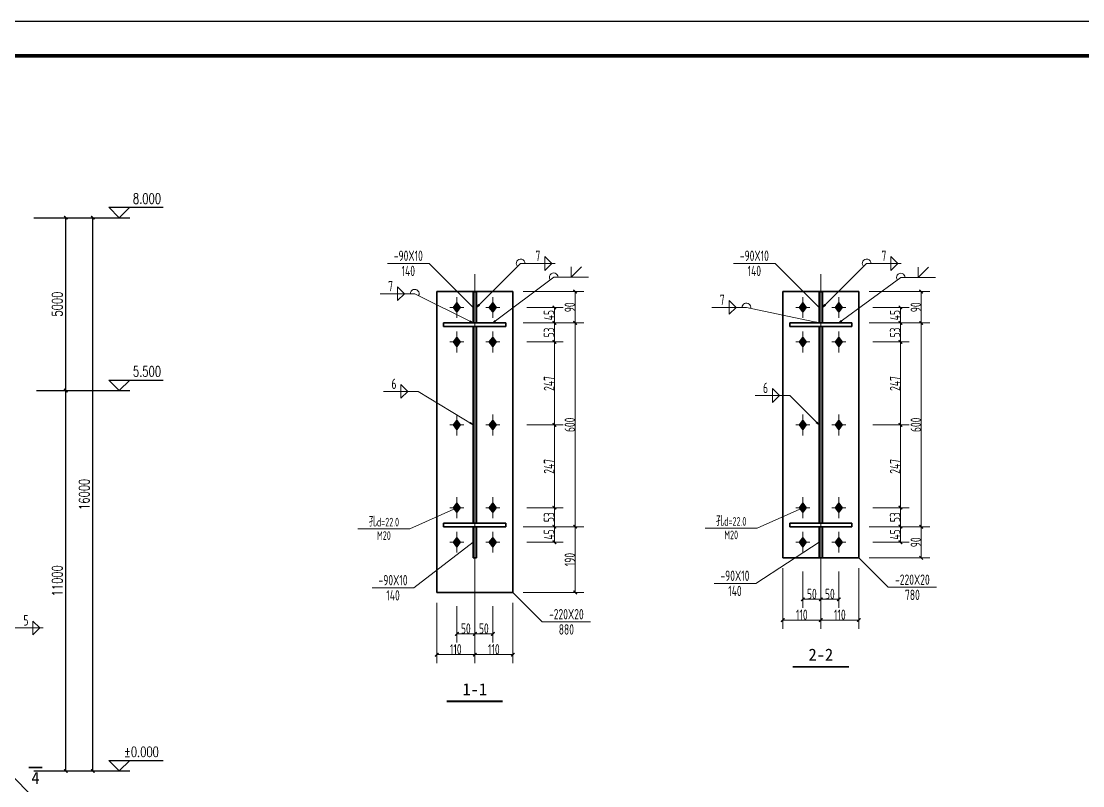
# Model space of a CAD drawing. Header units: millimetres. Extents: x 4533265 to 4958735, y 18976699 to 19555898.
# Drawn here: x 4616236 to 4646914, y 19042289 to 19064398 of the extents above; entities that cross this region are included whole.
import ezdxf
from ezdxf.enums import TextEntityAlignment as Align

# ---------------------------------------------------------------- set-up
doc = ezdxf.new("R2010")
doc.units = ezdxf.units.MM
doc.header["$LTSCALE"] = 1000
doc.header["$MEASUREMENT"] = 0
doc.linetypes.add('线型6', pattern=[8.75, 5, -1.25, 1.25, -1.25])
doc.layers.get('Defpoints').update_dxf_attribs({"color": 1})
for name, color, linetype, lineweight in [('10', 7, 'Continuous', 35), ('20', 2, 'Continuous', 35), ('尺寸标注', 9, 'Continuous', 18), ('焊缝标注', 9, 'Continuous', 18), ('螺栓孔标注', 9, 'Continuous', 18), ('钢板标注', 9, 'Continuous', 18)]:
    doc.layers.add(name, color=color, linetype=linetype, lineweight=lineweight)
for name, color, linetype in [('3T_WOOD', 21, 'Continuous'), ('DIM_ELEV', 3, 'Continuous'), ('PUB_DIM', 161, 'Continuous'), ('PUB_TEXT', 7, 'Continuous'), ('TK', 4, 'Continuous')]:
    doc.layers.add(name, color=color, linetype=linetype)
doc.styles.add('_TCH_DIM', font='SIMPLEX', dxfattribs={"bigfont": 'GBCBIG'})
doc.styles.add('_TCH_DIM_T3', font='SIMPLEX', dxfattribs={"width": 0.705882, "bigfont": 'GBCBIG'})
doc.styles.add('FromPkpm', font='Pkpmeng', dxfattribs={"width": 0.7, "bigfont": 'hztxt'})
doc.styles.add('PkpmHz', font='Pkpmeng', dxfattribs={"width": 0.7, "bigfont": 'hztxt'})
doc.styles.add('图框', font='')
doc.styles.get('图框').set_extended_font_data('SimSun')
doc.dimstyles.new('_TCH_ARCH&&100', dxfattribs={"dimtxt": 297.5, "dimasz": 100, "dimexe": 250, "dimexo": 300, "dimgap": 100, "dimtad": 1, "dimdec": 0, "dimzin": 0, "dimdsep": 46, "dimtxsty": '_TCH_DIM_T3', "dimblk": 'ARCHTICK', "dimcen": 0.09, "dimclrt": 7, "dimazin": 2, "dimtfac": 1, "dimtdec": 0, "dimtix": 1, "dimtmove": 2, "dimatfit": 3, "dimfxl": 0, "dimtolj": 1, "dimtzin": 0, "dimarcsym": 0})

# ---------------------------------------------------------------- blocks, each defined once
blk = doc.blocks.new('_ArchTick')
at = {"color": 0, "linetype": 'ByBlock', "const_width": 0.4}
blk.add_lwpolyline([(-0.5, -0.5), (0.5, 0.5)], dxfattribs=at)
blk = doc.blocks.new('GeYuanFrame_57750433', base_point=(20.09, 4.53))
at = {"layer": 'TK'}
blk.add_lwpolyline([(20.09, 4.53), (20.09, 598.53), (861.09, 598.53), (861.09, 4.53)], close=True, dxfattribs=at)
at = {"layer": 'TK', "const_width": 1}
blk.add_lwpolyline([(45.09, 588.53), (851.09, 588.53), (851.09, 14.53), (45.09, 14.53)], close=True, dxfattribs=at)
blk = doc.blocks.new('*D824')
at = {"layer": 'Defpoints', "color": 0}
for p in [(4616374, 19058717), (4617526, 19058717), (4616374, 19053717)]:
    blk.add_point(p, dxfattribs=at)
at = {"layer": 'PUB_DIM', "color": 0, "lineweight": -2}
for p, q in [((4616674, 19058717), (4617776, 19058717)), ((4617526, 19053717), (4617526, 19058717)), ((4616674, 19053717), (4617776, 19053717))]:
    blk.add_line(p, q, dxfattribs=at)
at = {"layer": 'PUB_DIM', "color": 0, "lineweight": -2, "xscale": 100, "yscale": 100, "zscale": 100}
for p, rotation in [((4617526, 19058717), 90), ((4617526, 19053717), 270)]:
    blk.add_blockref('_ArchTick', p, dxfattribs=dict(at, rotation=rotation))
at = {"layer": 'PUB_DIM', "color": 7, "insert": (4617277, 19056217), "char_height": 297.5, "attachment_point": 5, "rotation": 90, "style": '_TCH_DIM_T3'}
blk.add_mtext('\\A1;5000', dxfattribs=at)
blk = doc.blocks.new('*D825')
at = {"layer": 'Defpoints', "color": 0}
for p in [(4616374, 19053717), (4617526, 19053717), (4616374, 19042717)]:
    blk.add_point(p, dxfattribs=at)
at = {"layer": 'PUB_DIM', "color": 0, "lineweight": -2}
for p, q in [((4616674, 19053717), (4617776, 19053717)), ((4617526, 19042717), (4617526, 19053717)), ((4616674, 19042717), (4617776, 19042717))]:
    blk.add_line(p, q, dxfattribs=at)
at = {"layer": 'PUB_DIM', "color": 0, "lineweight": -2, "xscale": 100, "yscale": 100, "zscale": 100}
for p, rotation in [((4617526, 19053717), 90), ((4617526, 19042717), 270)]:
    blk.add_blockref('_ArchTick', p, dxfattribs=dict(at, rotation=rotation))
at = {"layer": 'PUB_DIM', "color": 7, "insert": (4617277, 19048217), "char_height": 297.5, "attachment_point": 5, "rotation": 90, "style": '_TCH_DIM_T3'}
blk.add_mtext('\\A1;11000', dxfattribs=at)
blk = doc.blocks.new('*D826')
at = {"layer": 'Defpoints', "color": 0}
for p in [(4616300, 19058717), (4618306, 19058717), (4616300, 19042717)]:
    blk.add_point(p, dxfattribs=at)
at = {"layer": 'PUB_DIM', "color": 0, "lineweight": -2}
for p, q in [((4616600, 19058717), (4618556, 19058717)), ((4618306, 19042717), (4618306, 19058717)), ((4616600, 19042717), (4618556, 19042717))]:
    blk.add_line(p, q, dxfattribs=at)
at = {"layer": 'PUB_DIM', "color": 0, "lineweight": -2, "xscale": 100, "yscale": 100, "zscale": 100}
for p, rotation in [((4618306, 19058717), 90), ((4618306, 19042717), 270)]:
    blk.add_blockref('_ArchTick', p, dxfattribs=dict(at, rotation=rotation))
at = {"layer": 'PUB_DIM', "color": 7, "insert": (4618058, 19050717), "char_height": 297.5, "attachment_point": 5, "rotation": 90, "style": '_TCH_DIM_T3'}
blk.add_mtext('\\A1;16000', dxfattribs=at)

msp = doc.modelspace()

# ---------------------------------------------------------------- hatches: boundary and pattern name
at = {"layer": '10'}
for points in [[(4628823.8, 19056252), (4628723.8, 19056122), (4628823.8, 19055992), (4628923.8, 19056122)], [(4629863.8, 19056252), (4629763.8, 19056122), (4629863.8, 19055992), (4629963.8, 19056122)], [(4638823.8, 19056252), (4638723.8, 19056122), (4638823.8, 19055992), (4638923.8, 19056122)], [(4639863.8, 19056252), (4639763.8, 19056122), (4639863.8, 19055992), (4639963.8, 19056122)], [(4628823.8, 19055252), (4628723.8, 19055122), (4628823.8, 19054992), (4628923.8, 19055122)], [(4629863.8, 19055252), (4629763.8, 19055122), (4629863.8, 19054992), (4629963.8, 19055122)], [(4638823.8, 19055252), (4638723.8, 19055122), (4638823.8, 19054992), (4638923.8, 19055122)], [(4639863.8, 19055252), (4639763.8, 19055122), (4639863.8, 19054992), (4639963.8, 19055122)], [(4628823.8, 19052852), (4628723.8, 19052722), (4628823.8, 19052592), (4628923.8, 19052722)], [(4629863.8, 19052852), (4629763.8, 19052722), (4629863.8, 19052592), (4629963.8, 19052722)], [(4638823.8, 19052852), (4638723.8, 19052722), (4638823.8, 19052592), (4638923.8, 19052722)], [(4639863.8, 19052852), (4639763.8, 19052722), (4639863.8, 19052592), (4639963.8, 19052722)], [(4628823.8, 19050460.5), (4628723.8, 19050330.5), (4628823.8, 19050200.5), (4628923.8, 19050330.5)], [(4629863.8, 19050460.5), (4629763.8, 19050330.5), (4629863.8, 19050200.5), (4629963.8, 19050330.5)], [(4638823.8, 19050460.5), (4638723.8, 19050330.5), (4638823.8, 19050200.5), (4638923.8, 19050330.5)], [(4639863.8, 19050460.5), (4639763.8, 19050330.5), (4639863.8, 19050200.5), (4639963.8, 19050330.5)], [(4628823.8, 19049460.5), (4628723.8, 19049330.5), (4628823.8, 19049200.5), (4628923.8, 19049330.5)], [(4629863.8, 19049460.5), (4629763.8, 19049330.5), (4629863.8, 19049200.5), (4629963.8, 19049330.5)], [(4638823.8, 19049460.5), (4638723.8, 19049330.5), (4638823.8, 19049200.5), (4638923.8, 19049330.5)], [(4639863.8, 19049460.5), (4639763.8, 19049330.5), (4639863.8, 19049200.5), (4639963.8, 19049330.5)]]:
    msp.add_hatch(color=1, dxfattribs=at).paths.add_polyline_path(points)
at = {"layer": '焊缝标注'}
for points in [[(4629393.8, 19056122), (4629475.1, 19056182), (4629453.9, 19056203.3)], [(4639393.8, 19056122), (4639475.1, 19056182), (4639453.9, 19056203.3)], [(4629293.8, 19055672), (4629211.2, 19055730.3), (4629197.7, 19055703.5)], [(4629863.8, 19055672), (4629952.8, 19055720), (4629934.8, 19055744)], [(4639293.8, 19055672), (4639199.2, 19055707.6), (4639192.9, 19055678.2)], [(4639863.8, 19055672), (4639953.3, 19055718.9), (4639935.6, 19055743.1)], [(4629293.8, 19052726.3), (4629216.3, 19052791.2), (4629200.6, 19052765.6)], [(4639293.8, 19052726.3), (4639233.8, 19052807.6), (4639212.5, 19052786.5)]]:
    msp.add_hatch(color=256, dxfattribs=at).paths.add_polyline_path(points)

# ---------------------------------------------------------------- linework, layer by layer
at = {"layer": '10', "linetype": '线型6', "lineweight": 18, "ltscale": 100}
for p, q in [((4629343.8, 19047380.6), (4629343.8, 19057080.6)), ((4639343.8, 19048380.6), (4639343.8, 19057080.6))]:
    msp.add_line(p, q, dxfattribs=at)
at = {"layer": '10', "color": 9, "lineweight": 18, "ltscale": 100}
for p, q in [((4628823.8, 19056422), (4628823.8, 19055822)), ((4629863.8, 19056422), (4629863.8, 19055822)), ((4638823.8, 19056422), (4638823.8, 19055822)), ((4639863.8, 19056422), (4639863.8, 19055822)), ((4629023.8, 19056122), (4628623.8, 19056122)), ((4630063.8, 19056122), (4629663.8, 19056122)), ((4639023.8, 19056122), (4638623.8, 19056122)), ((4640063.8, 19056122), (4639663.8, 19056122)), ((4628823.8, 19055422), (4628823.8, 19054822)), ((4629863.8, 19055422), (4629863.8, 19054822)), ((4638823.8, 19055422), (4638823.8, 19054822)), ((4639863.8, 19055422), (4639863.8, 19054822)), ((4629023.8, 19055122), (4628623.8, 19055122)), ((4630063.8, 19055122), (4629663.8, 19055122)), ((4639023.8, 19055122), (4638623.8, 19055122)), ((4640063.8, 19055122), (4639663.8, 19055122)), ((4628823.8, 19053022), (4628823.8, 19052422)), ((4629863.8, 19053022), (4629863.8, 19052422)), ((4638823.8, 19053022), (4638823.8, 19052422)), ((4639863.8, 19053022), (4639863.8, 19052422)), ((4629023.8, 19052722), (4628623.8, 19052722)), ((4630063.8, 19052722), (4629663.8, 19052722)), ((4639023.8, 19052722), (4638623.8, 19052722)), ((4640063.8, 19052722), (4639663.8, 19052722)), ((4628823.8, 19050630.5), (4628823.8, 19050030.5)), ((4629863.8, 19050630.5), (4629863.8, 19050030.5)), ((4638823.8, 19050630.5), (4638823.8, 19050030.5)), ((4639863.8, 19050630.5), (4639863.8, 19050030.5)), ((4629023.8, 19050330.5), (4628623.8, 19050330.5)), ((4630063.8, 19050330.5), (4629663.8, 19050330.5)), ((4639023.8, 19050330.5), (4638623.8, 19050330.5)), ((4640063.8, 19050330.5), (4639663.8, 19050330.5)), ((4628823.8, 19049630.5), (4628823.8, 19049030.5)), ((4629863.8, 19049630.5), (4629863.8, 19049030.5)), ((4638823.8, 19049630.5), (4638823.8, 19049030.5)), ((4639863.8, 19049630.5), (4639863.8, 19049030.5)), ((4629023.8, 19049330.5), (4628623.8, 19049330.5)), ((4630063.8, 19049330.5), (4629663.8, 19049330.5)), ((4639023.8, 19049330.5), (4638623.8, 19049330.5)), ((4640063.8, 19049330.5), (4639663.8, 19049330.5))]:
    msp.add_line(p, q, dxfattribs=at)
at = {"layer": '10', "color": 3, "lineweight": 35, "ltscale": 100}
for p, q in [((4630243.8, 19055672), (4628443.8, 19055672)), ((4628443.8, 19055672), (4628443.8, 19055572)), ((4628443.8, 19055572), (4630243.8, 19055572)), ((4629293.8, 19049880.5), (4629293.8, 19055572)), ((4629393.8, 19049880.5), (4629393.8, 19055572)), ((4630243.8, 19055572), (4630243.8, 19055672)), ((4640243.8, 19055672), (4638443.8, 19055672)), ((4638443.8, 19055672), (4638443.8, 19055572)), ((4638443.8, 19055572), (4640243.8, 19055572)), ((4639293.8, 19049880.5), (4639293.8, 19055572)), ((4639393.8, 19049880.5), (4639393.8, 19055572)), ((4640243.8, 19055572), (4640243.8, 19055672)), ((4630243.8, 19049880.5), (4628443.8, 19049880.5)), ((4628443.8, 19049880.5), (4628443.8, 19049780.5)), ((4628443.8, 19049780.5), (4630243.8, 19049780.5)), ((4630243.8, 19049780.5), (4630243.8, 19049880.5)), ((4640243.8, 19049880.5), (4638443.8, 19049880.5)), ((4638443.8, 19049880.5), (4638443.8, 19049780.5)), ((4638443.8, 19049780.5), (4640243.8, 19049780.5)), ((4640243.8, 19049780.5), (4640243.8, 19049880.5))]:
    msp.add_line(p, q, dxfattribs=at)
at = {"layer": '10', "color": 1, "linetype": 'Continuous'}
for points in [[(4628823.8, 19056252), (4628723.8, 19056122), (4628823.8, 19055992), (4628923.8, 19056122)], [(4629863.8, 19056252), (4629763.8, 19056122), (4629863.8, 19055992), (4629963.8, 19056122)], [(4638823.8, 19056252), (4638723.8, 19056122), (4638823.8, 19055992), (4638923.8, 19056122)], [(4639863.8, 19056252), (4639763.8, 19056122), (4639863.8, 19055992), (4639963.8, 19056122)], [(4628823.8, 19055252), (4628723.8, 19055122), (4628823.8, 19054992), (4628923.8, 19055122)], [(4629863.8, 19055252), (4629763.8, 19055122), (4629863.8, 19054992), (4629963.8, 19055122)], [(4638823.8, 19055252), (4638723.8, 19055122), (4638823.8, 19054992), (4638923.8, 19055122)], [(4639863.8, 19055252), (4639763.8, 19055122), (4639863.8, 19054992), (4639963.8, 19055122)], [(4628823.8, 19052852), (4628723.8, 19052722), (4628823.8, 19052592), (4628923.8, 19052722)], [(4629863.8, 19052852), (4629763.8, 19052722), (4629863.8, 19052592), (4629963.8, 19052722)], [(4638823.8, 19052852), (4638723.8, 19052722), (4638823.8, 19052592), (4638923.8, 19052722)], [(4639863.8, 19052852), (4639763.8, 19052722), (4639863.8, 19052592), (4639963.8, 19052722)], [(4628823.8, 19050460.5), (4628723.8, 19050330.5), (4628823.8, 19050200.5), (4628923.8, 19050330.5)], [(4629863.8, 19050460.5), (4629763.8, 19050330.5), (4629863.8, 19050200.5), (4629963.8, 19050330.5)], [(4638823.8, 19050460.5), (4638723.8, 19050330.5), (4638823.8, 19050200.5), (4638923.8, 19050330.5)], [(4639863.8, 19050460.5), (4639763.8, 19050330.5), (4639863.8, 19050200.5), (4639963.8, 19050330.5)], [(4628823.8, 19049460.5), (4628723.8, 19049330.5), (4628823.8, 19049200.5), (4628923.8, 19049330.5)], [(4629863.8, 19049460.5), (4629763.8, 19049330.5), (4629863.8, 19049200.5), (4629963.8, 19049330.5)], [(4638823.8, 19049460.5), (4638723.8, 19049330.5), (4638823.8, 19049200.5), (4638923.8, 19049330.5)], [(4639863.8, 19049460.5), (4639763.8, 19049330.5), (4639863.8, 19049200.5), (4639963.8, 19049330.5)]]:
    msp.add_lwpolyline(points, close=True, dxfattribs=at)
at = {"layer": '10', "lineweight": 35, "ltscale": 100, "const_width": 50}
for points in [[(4638533.8, 19045730.6), (4640153.8, 19045730.6)], [(4628533.8, 19044730.6), (4630153.8, 19044730.6)], [(4616848.3, 19042816.8), (4616448.3, 19042816.8)]]:
    msp.add_lwpolyline(points, dxfattribs=at)
at = {"layer": '20', "lineweight": 35, "ltscale": 100}
for p, q in [((4630443.8, 19056580.6), (4628243.8, 19056580.6)), ((4628243.8, 19056580.6), (4628243.8, 19047880.6)), ((4629393.8, 19056572), (4629293.8, 19056572)), ((4629293.8, 19056572), (4629293.8, 19055672)), ((4629393.8, 19055672), (4629393.8, 19056572)), ((4630443.8, 19047880.6), (4630443.8, 19056580.6)), ((4640443.8, 19056580.6), (4638243.8, 19056580.6)), ((4638243.8, 19056580.6), (4638243.8, 19048880.6)), ((4639393.8, 19056572), (4639293.8, 19056572)), ((4639293.8, 19056572), (4639293.8, 19055672)), ((4639393.8, 19055672), (4639393.8, 19056572)), ((4640443.8, 19048880.6), (4640443.8, 19056580.6)), ((4629293.8, 19055672), (4629393.8, 19055672)), ((4639293.8, 19055672), (4639393.8, 19055672)), ((4629293.8, 19049780.5), (4629393.8, 19049780.5)), ((4629293.8, 19048880.5), (4629293.8, 19049780.5)), ((4629393.8, 19049780.5), (4629393.8, 19048880.5)), ((4639293.8, 19049780.5), (4639393.8, 19049780.5)), ((4639293.8, 19048880.6), (4639293.8, 19049780.5)), ((4639393.8, 19049780.5), (4639393.8, 19048880.6)), ((4629393.8, 19048880.5), (4629293.8, 19048880.5)), ((4638243.8, 19048880.6), (4640443.8, 19048880.6)), ((4639393.8, 19048880.6), (4639293.8, 19048880.6)), ((4628243.8, 19047880.6), (4630443.8, 19047880.6))]:
    msp.add_line(p, q, dxfattribs=at)
at = {"layer": 'DIM_ELEV'}
for p, q in [((4619071.1, 19058716.8), (4618771.1, 19059016.8)), ((4618771.1, 19059016.8), (4620336.1, 19059016.8)), ((4619071.1, 19058716.8), (4619371.1, 19059016.8)), ((4617025.7, 19058716.8), (4619371.1, 19058716.8)), ((4619071.1, 19053716.8), (4618771.1, 19054016.8)), ((4618771.1, 19054016.8), (4620336.1, 19054016.8)), ((4619071.1, 19053716.8), (4619371.1, 19054016.8)), ((4617025.7, 19053716.8), (4619371.1, 19053716.8)), ((4619071.1, 19042716.8), (4618771.1, 19043016.8)), ((4618771.1, 19043016.8), (4620336.1, 19043016.8)), ((4619071.1, 19042716.8), (4619371.1, 19043016.8)), ((4617025.7, 19042716.8), (4619371.1, 19042716.8))]:
    msp.add_line(p, q, dxfattribs=at)
at = {"layer": '尺寸标注', "linetype": 'Continuous', "lineweight": 18}
for p, q in [((4630743.8, 19056580.6), (4632493.8, 19056580.6)), ((4632243.8, 19055672), (4632243.8, 19056580.6)), ((4640743.8, 19056580.6), (4642493.8, 19056580.6)), ((4642243.8, 19055672), (4642243.8, 19056580.6)), ((4630843.8, 19056122), (4631893.8, 19056122)), ((4631643.8, 19055672), (4631643.8, 19056122)), ((4640843.8, 19056122), (4641893.8, 19056122)), ((4641643.8, 19055672), (4641643.8, 19056122)), ((4630743.8, 19055672), (4632493.8, 19055672)), ((4630743.8, 19055672), (4632493.8, 19055672)), ((4630843.8, 19055672), (4631893.8, 19055672)), ((4630843.8, 19055672), (4631893.8, 19055672)), ((4631643.8, 19055122), (4631643.8, 19055672)), ((4632243.8, 19049780.5), (4632243.8, 19055672)), ((4640743.8, 19055672), (4642493.8, 19055672)), ((4640743.8, 19055672), (4642493.8, 19055672)), ((4640843.8, 19055672), (4641893.8, 19055672)), ((4640843.8, 19055672), (4641893.8, 19055672)), ((4641643.8, 19055122), (4641643.8, 19055672)), ((4642243.8, 19049780.5), (4642243.8, 19055672)), ((4630843.8, 19055122), (4631893.8, 19055122)), ((4630843.8, 19055122), (4631893.8, 19055122)), ((4631643.8, 19052722), (4631643.8, 19055122)), ((4640843.8, 19055122), (4641893.8, 19055122)), ((4640843.8, 19055122), (4641893.8, 19055122)), ((4641643.8, 19052722), (4641643.8, 19055122)), ((4630843.8, 19052722), (4631893.8, 19052722)), ((4630843.8, 19052722), (4631893.8, 19052722)), ((4631643.8, 19050330.5), (4631643.8, 19052722)), ((4640843.8, 19052722), (4641893.8, 19052722)), ((4640843.8, 19052722), (4641893.8, 19052722)), ((4641643.8, 19050330.5), (4641643.8, 19052722)), ((4630843.8, 19050330.5), (4631893.8, 19050330.5)), ((4630843.8, 19050330.5), (4631893.8, 19050330.5)), ((4631643.8, 19049780.5), (4631643.8, 19050330.5)), ((4640843.8, 19050330.5), (4641893.8, 19050330.5)), ((4640843.8, 19050330.5), (4641893.8, 19050330.5)), ((4641643.8, 19049780.5), (4641643.8, 19050330.5)), ((4630743.8, 19049780.5), (4632493.8, 19049780.5)), ((4630743.8, 19049780.5), (4632493.8, 19049780.5)), ((4630843.8, 19049780.5), (4631893.8, 19049780.5)), ((4630843.8, 19049780.5), (4631893.8, 19049780.5)), ((4631643.8, 19049780.5), (4631643.8, 19049330.5)), ((4632243.8, 19047880.6), (4632243.8, 19049780.5)), ((4640743.8, 19049780.5), (4642493.8, 19049780.5)), ((4640743.8, 19049780.5), (4642493.8, 19049780.5)), ((4640843.8, 19049780.5), (4641893.8, 19049780.5)), ((4640843.8, 19049780.5), (4641893.8, 19049780.5)), ((4641643.8, 19049780.5), (4641643.8, 19049330.5)), ((4642243.8, 19048880.6), (4642243.8, 19049780.5)), ((4630843.8, 19049330.5), (4631893.8, 19049330.5)), ((4640843.8, 19049330.5), (4641893.8, 19049330.5)), ((4640743.8, 19048880.6), (4642493.8, 19048880.6)), ((4638243.8, 19048580.6), (4638243.8, 19046830.6)), ((4638823.8, 19048480.6), (4638823.8, 19047430.6)), ((4639343.8, 19048580.6), (4639343.8, 19046830.6)), ((4639343.8, 19048580.6), (4639343.8, 19046830.6)), ((4639343.8, 19048480.6), (4639343.8, 19047430.6)), ((4639343.8, 19048480.6), (4639343.8, 19047430.6)), ((4639863.8, 19048480.6), (4639863.8, 19047430.6)), ((4640443.8, 19048580.6), (4640443.8, 19046830.6)), ((4630743.8, 19047880.6), (4632493.8, 19047880.6)), ((4628243.8, 19047580.6), (4628243.8, 19045830.6)), ((4629343.8, 19047580.6), (4629343.8, 19045830.6)), ((4629343.8, 19047580.6), (4629343.8, 19045830.6)), ((4630443.8, 19047580.6), (4630443.8, 19045830.6)), ((4638823.8, 19047680.6), (4639343.8, 19047680.6)), ((4639343.8, 19047680.6), (4639863.8, 19047680.6)), ((4628823.8, 19047480.6), (4628823.8, 19046430.6)), ((4629343.8, 19047480.6), (4629343.8, 19046430.6)), ((4629343.8, 19047480.6), (4629343.8, 19046430.6)), ((4629863.8, 19047480.6), (4629863.8, 19046430.6)), ((4638243.8, 19047080.6), (4639343.8, 19047080.6)), ((4639343.8, 19047080.6), (4640443.8, 19047080.6)), ((4628823.8, 19046680.6), (4629343.8, 19046680.6)), ((4629343.8, 19046680.6), (4629863.8, 19046680.6)), ((4628243.8, 19046080.6), (4629343.8, 19046080.6)), ((4629343.8, 19046080.6), (4630443.8, 19046080.6))]:
    msp.add_line(p, q, dxfattribs=at)
at = {"layer": '焊缝标注', "lineweight": 18, "ltscale": 100}
for p, q in [((4629393.8, 19056122), (4630667.1, 19057394.2)), ((4630667.1, 19057394.2), (4631667.1, 19057394.2)), ((4631367.1, 19057594.2), (4631567.1, 19057394.2)), ((4631367.1, 19057394.2), (4631367.1, 19057594.2)), ((4631367.1, 19057194.2), (4631567.1, 19057394.2)), ((4631367.1, 19057394.2), (4631367.1, 19057194.2)), ((4639393.8, 19056122), (4640667.1, 19057394.2)), ((4640667.1, 19057394.2), (4641667.1, 19057394.2)), ((4641367.1, 19057594.2), (4641567.1, 19057394.2)), ((4641367.1, 19057394.2), (4641367.1, 19057594.2)), ((4641367.1, 19057194.2), (4641567.1, 19057394.2)), ((4641367.1, 19057394.2), (4641367.1, 19057194.2)), ((4632125.3, 19056993.2), (4632125.3, 19057293.2)), ((4632125.3, 19056993.2), (4632425.3, 19057293.2)), ((4642155.7, 19056983.5), (4642155.7, 19057283.5)), ((4642155.7, 19056983.5), (4642455.7, 19057283.5)), ((4629863.8, 19055672), (4631625.3, 19056993.2)), ((4631625.3, 19056993.2), (4632625.3, 19056993.2)), ((4639863.8, 19055672), (4641655.7, 19056983.5)), ((4641655.7, 19056983.5), (4642655.7, 19056983.5)), ((4627609.7, 19056518.8), (4626609.7, 19056518.8)), ((4627309.7, 19056518.8), (4627109.7, 19056718.8)), ((4627109.7, 19056518.8), (4627109.7, 19056718.8)), ((4627309.7, 19056518.8), (4627109.7, 19056318.8)), ((4627109.7, 19056518.8), (4627109.7, 19056318.8)), ((4629293.8, 19055672), (4627609.7, 19056518.8)), ((4637193, 19056122), (4636193, 19056122)), ((4636893, 19056122), (4636693, 19056322)), ((4636693, 19056122), (4636693, 19056322)), ((4636893, 19056122), (4636693, 19055922)), ((4636693, 19056122), (4636693, 19055922)), ((4639293.8, 19055672), (4637193, 19056122)), ((4627709.1, 19053693.8), (4626709.1, 19053693.8)), ((4627409.1, 19053693.8), (4627209.1, 19053893.8)), ((4627209.1, 19053693.8), (4627209.1, 19053893.8)), ((4627409.1, 19053693.8), (4627209.1, 19053493.8)), ((4627209.1, 19053693.8), (4627209.1, 19053493.8)), ((4629293.8, 19052726.3), (4627709.1, 19053693.8)), ((4638146.3, 19053575.8), (4637946.3, 19053775.8)), ((4637946.3, 19053575.8), (4637946.3, 19053775.8)), ((4638446.3, 19053575.8), (4637446.3, 19053575.8)), ((4638146.3, 19053575.8), (4637946.3, 19053375.8)), ((4637946.3, 19053575.8), (4637946.3, 19053375.8)), ((4639293.8, 19052726.3), (4638446.3, 19053575.8)), ((4616573.8, 19047053.3), (4616773.8, 19046853.3)), ((4616573.8, 19046853.3), (4616573.8, 19047053.3)), ((4615873.8, 19046853.3), (4616873.8, 19046853.3)), ((4616573.8, 19046653.3), (4616773.8, 19046853.3)), ((4616573.8, 19046853.3), (4616573.8, 19046653.3)), ((4615833.3, 19042716.8), (4616679.5, 19041865.9))]:
    msp.add_line(p, q, dxfattribs=at)
at = {"layer": '焊缝标注', "linetype": 'Continuous'}
for points in [[(4629393.8, 19056122), (4629475.1, 19056182), (4629453.9, 19056203.3)], [(4639393.8, 19056122), (4639475.1, 19056182), (4639453.9, 19056203.3)], [(4629293.8, 19055672), (4629211.2, 19055730.3), (4629197.7, 19055703.5)], [(4629863.8, 19055672), (4629952.8, 19055720), (4629934.8, 19055744)], [(4639293.8, 19055672), (4639199.2, 19055707.6), (4639192.9, 19055678.2)], [(4639863.8, 19055672), (4639953.3, 19055718.9), (4639935.6, 19055743.1)], [(4629293.8, 19052726.3), (4629216.3, 19052791.2), (4629200.6, 19052765.6)], [(4639293.8, 19052726.3), (4639233.8, 19052807.6), (4639212.5, 19052786.5)]]:
    msp.add_lwpolyline(points, close=True, dxfattribs=at)
at = {"layer": '焊缝标注', "lineweight": 18, "ltscale": 100}
for centre, start, end in [((4630667.1, 19057394.2), 0, 224.97719), ((4640667.1, 19057394.2), 0, 224.97719), ((4631625.3, 19056993.2), 0, 216.87277), ((4641655.7, 19056983.5), 0, 216.2014), ((4627609.7, 19056518.8), 333.30362, 180), ((4637193, 19056122), 347.90735, 180)]:
    msp.add_arc(centre, 125, start, end, dxfattribs=at)
at = {"layer": '螺栓孔标注', "lineweight": 18, "ltscale": 100}
for p, q in [((4628823.8, 19050330.5), (4627467.7, 19049718.8)), ((4638823.8, 19050330.5), (4637503.7, 19049738.7)), ((4627467.7, 19049718.8), (4625967.7, 19049718.8)), ((4637503.7, 19049738.7), (4636003.7, 19049738.7))]:
    msp.add_line(p, q, dxfattribs=at)
at = {"layer": '螺栓孔标注', "ltscale": 100, "const_width": 10}
for points in [[(4628828.8, 19050330.5, 1), (4628818.8, 19050330.5, 1)], [(4638828.8, 19050330.5, 1), (4638818.8, 19050330.5, 1)]]:
    msp.add_lwpolyline(points, format="xyb", close=True, dxfattribs=at)
at = {"layer": '钢板标注', "lineweight": 18, "ltscale": 100}
for p, q in [((4628022.5, 19057396.3), (4626822.5, 19057396.3)), ((4629293.8, 19056122), (4628022.5, 19057396.3)), ((4638022.5, 19057396.3), (4636822.5, 19057396.3)), ((4639293.8, 19056122), (4638022.5, 19057396.3)), ((4629293.8, 19049330.5), (4627581.3, 19048015.2)), ((4639293.8, 19049330.6), (4637461.3, 19048142.8)), ((4640443.8, 19048880.6), (4641290, 19048029.7)), ((4637461.3, 19048142.8), (4636261.3, 19048142.8)), ((4627581.3, 19048015.2), (4626381.3, 19048015.2)), ((4630443.8, 19047880.6), (4631290, 19047029.7)), ((4641290, 19048029.7), (4642690, 19048029.7)), ((4631290, 19047029.7), (4632690, 19047029.7))]:
    msp.add_line(p, q, dxfattribs=at)
at = {"layer": '钢板标注', "ltscale": 100, "const_width": 10}
for points in [[(4629298.8, 19056122, 1), (4629288.8, 19056122, 1)], [(4639298.8, 19056122, 1), (4639288.8, 19056122, 1)], [(4629298.8, 19049330.5, 1), (4629288.8, 19049330.5, 1)], [(4639298.8, 19049330.6, 1), (4639288.8, 19049330.6, 1)], [(4640448.8, 19048880.6, 1), (4640438.8, 19048880.6, 1)], [(4630448.8, 19047880.6, 1), (4630438.8, 19047880.6, 1)]]:
    msp.add_lwpolyline(points, format="xyb", close=True, dxfattribs=at)

# ---------------------------------------------------------------- block references
at = {"layer": '3T_WOOD', "xscale": 100, "yscale": 100, "zscale": 100}
msp.add_blockref('GeYuanFrame_57750433', (4572584.4, 19004998.1), dxfattribs=at)
at = {"layer": '尺寸标注', "linetype": 'Continuous', "lineweight": 18, "xscale": 100, "yscale": 100, "zscale": 100}
for p, rotation in [((4632243.8, 19056580.6), 90), ((4642243.8, 19056580.6), 90), ((4631643.8, 19056122), 90), ((4641643.8, 19056122), 90), ((4631643.8, 19055672), 90), ((4631643.8, 19055672), 270), ((4632243.8, 19055672), 270), ((4632243.8, 19055672), 90), ((4641643.8, 19055672), 90), ((4641643.8, 19055672), 270), ((4642243.8, 19055672), 270), ((4642243.8, 19055672), 90), ((4631643.8, 19055122), 90), ((4631643.8, 19055122), 270), ((4641643.8, 19055122), 90), ((4641643.8, 19055122), 270), ((4631643.8, 19052722), 90), ((4631643.8, 19052722), 270), ((4641643.8, 19052722), 90), ((4641643.8, 19052722), 270), ((4631643.8, 19050330.5), 270), ((4631643.8, 19050330.5), 90), ((4641643.8, 19050330.5), 270), ((4641643.8, 19050330.5), 90), ((4631643.8, 19049780.5), 270), ((4631643.8, 19049780.5), 90), ((4632243.8, 19049780.5), 270), ((4632243.8, 19049780.5), 90), ((4641643.8, 19049780.5), 270), ((4641643.8, 19049780.5), 90), ((4642243.8, 19049780.5), 270), ((4642243.8, 19049780.5), 90), ((4631643.8, 19049330.5), 270), ((4641643.8, 19049330.5), 270), ((4642243.8, 19048880.6), 270), ((4632243.8, 19047880.6), 270), ((4638823.8, 19047680.6), 180), ((4639343.8, 19047680.6), 180), ((4638243.8, 19047080.6), 180), ((4639343.8, 19047080.6), 180), ((4628823.8, 19046680.6), 180), ((4629343.8, 19046680.6), 180), ((4628243.8, 19046080.6), 180), ((4629343.8, 19046080.6), 180)]:
    msp.add_blockref('_ArchTick', p, dxfattribs=dict(at, rotation=rotation))
for p in [(4639343.8, 19047680.6), (4639863.8, 19047680.6), (4639343.8, 19047080.6), (4640443.8, 19047080.6), (4629343.8, 19046680.6), (4629863.8, 19046680.6), (4629343.8, 19046080.6), (4630443.8, 19046080.6)]:
    msp.add_blockref('_ArchTick', p, dxfattribs=at)

# ---------------------------------------------------------------- texts
at = {"layer": '10', "lineweight": 25, "style": '图框'}
for s, p in [('2-2', (4639343.8, 19046080.6)), ('1-1', (4629343.8, 19045080.6)), ('4', (4616648.3, 19042516.8))]:
    msp.add_text(s, height=350, dxfattribs=at).set_placement(p, align=Align.MIDDLE_CENTER)
at = {"layer": 'PUB_TEXT', "style": '_TCH_DIM', "width": 0.705882}
for s, p in [('8.000', (4619466.1, 19059121.8)), ('5.500', (4619466.1, 19054121.8)), ('%%P0.000', (4619206.1, 19043121.8))]:
    msp.add_text(s, height=297.5, dxfattribs=at).set_placement(p)
at = {"layer": '尺寸标注', "linetype": 'Continuous', "lineweight": 18, "char_height": 300, "attachment_point": 5, "rotation": 90, "style": 'PkpmHz'}
for s, insert in [('\\A1;90', (4632088.8, 19056126.3)), ('\\A1;90', (4642088.8, 19056126.3)), ('\\A1;45', (4631488.8, 19055897)), ('\\A1;45', (4641488.8, 19055897)), ('\\A1;53', (4631488.8, 19055397)), ('\\A1;53', (4641488.8, 19055397)), ('\\A1;247', (4631488.8, 19053922)), ('\\A1;247', (4641488.8, 19053922)), ('\\A1;600', (4632088.8, 19052726.3)), ('\\A1;600', (4642088.8, 19052726.3)), ('\\A1;247', (4631488.8, 19051526.3)), ('\\A1;247', (4641488.8, 19051526.3)), ('\\A1;53', (4631488.8, 19050055.5)), ('\\A1;53', (4641488.8, 19050055.5)), ('\\A1;45', (4631488.8, 19049555.5)), ('\\A1;45', (4641488.8, 19049555.5)), ('\\A1;90', (4642088.8, 19049330.6)), ('\\A1;190', (4632088.8, 19048830.6))]:
    msp.add_mtext(s, dxfattribs=dict(at, insert=insert))
at = {"layer": '尺寸标注', "linetype": 'Continuous', "lineweight": 18, "char_height": 300, "attachment_point": 5, "style": 'PkpmHz'}
for s, insert in [('\\A1;50', (4639083.8, 19047835.6)), ('\\A1;50', (4639603.8, 19047835.6)), ('\\A1;110', (4638793.8, 19047235.6)), ('\\A1;110', (4639893.8, 19047235.6)), ('\\A1;50', (4629083.8, 19046835.6)), ('\\A1;50', (4629603.8, 19046835.6)), ('\\A1;110', (4628793.8, 19046235.6)), ('\\A1;110', (4629893.8, 19046235.6))]:
    msp.add_mtext(s, dxfattribs=dict(at, insert=insert))
at = {"layer": '焊缝标注', "lineweight": 25, "style": 'FromPkpm', "width": 0.7}
for s, p in [('7', (4631167.1, 19057464.2)), ('7', (4641167.1, 19057464.2)), ('7', (4626909.7, 19056588.8)), ('7', (4636493, 19056192)), ('6', (4627009.1, 19053763.8)), ('6', (4637746.3, 19053645.8)), ('5', (4616373.8, 19046923.3))]:
    msp.add_text(s, height=300, dxfattribs=at).set_placement(p, align=Align.CENTER)
at = {"layer": '螺栓孔标注', "lineweight": 25, "style": 'FromPkpm', "width": 0.7}
for p in [(4626717.7, 19049788.8), (4636753.7, 19049808.7)]:
    msp.add_text('孔d=22.0', height=250, dxfattribs=at).set_placement(p, align=Align.CENTER)
for p in [(4626717.7, 19049648.8), (4636753.7, 19049668.7)]:
    msp.add_text('M20', height=250, dxfattribs=at).set_placement(p, align=Align.TOP_CENTER)
at = {"layer": '钢板标注', "lineweight": 25, "style": 'PkpmHz', "width": 0.7}
for s, p in [('-90X10', (4627422.5, 19057466.3)), ('-90X10', (4637422.5, 19057466.3)), ('-90X10', (4636861.3, 19048212.8)), ('-90X10', (4626981.3, 19048085.2)), ('-220X20', (4641990, 19048099.7)), ('-220X20', (4631990, 19047099.7))]:
    msp.add_text(s, height=300, dxfattribs=at).set_placement(p, align=Align.CENTER)
for s, p in [('140', (4627422.5, 19057326.3)), ('140', (4637422.5, 19057326.3)), ('140', (4626981.3, 19047945.2)), ('140', (4636861.3, 19048072.8)), ('780', (4641990, 19047959.7)), ('880', (4631990, 19046959.7))]:
    msp.add_text(s, height=300, dxfattribs=at).set_placement(p, align=Align.TOP_CENTER)

# ---------------------------------------------------------------- dimensions: what is measured, and where the dimension line sits
at = {"layer": 'PUB_DIM'}
for p1, p2, distance, picture, middle in [((4616300.3, 19042716.8), (4616300.3, 19058716.8), -2006.1, '*D826', (4618057.6, 19050716.8)), ((4616373.8, 19053716.8), (4616373.8, 19058716.8), -1152.3, '*D824', (4617277.3, 19056216.8)), ((4616373.8, 19042716.8), (4616373.8, 19053716.8), -1152.3, '*D825', (4617277.3, 19048216.8))]:
    dim = msp.add_aligned_dim(p1=p1, p2=p2, distance=distance, dimstyle='_TCH_ARCH&&100', dxfattribs=at)
    dim.commit()
    dim.dimension.update_dxf_attribs({"geometry": picture, "text_midpoint": middle})

doc.saveas('drawing.dxf')
